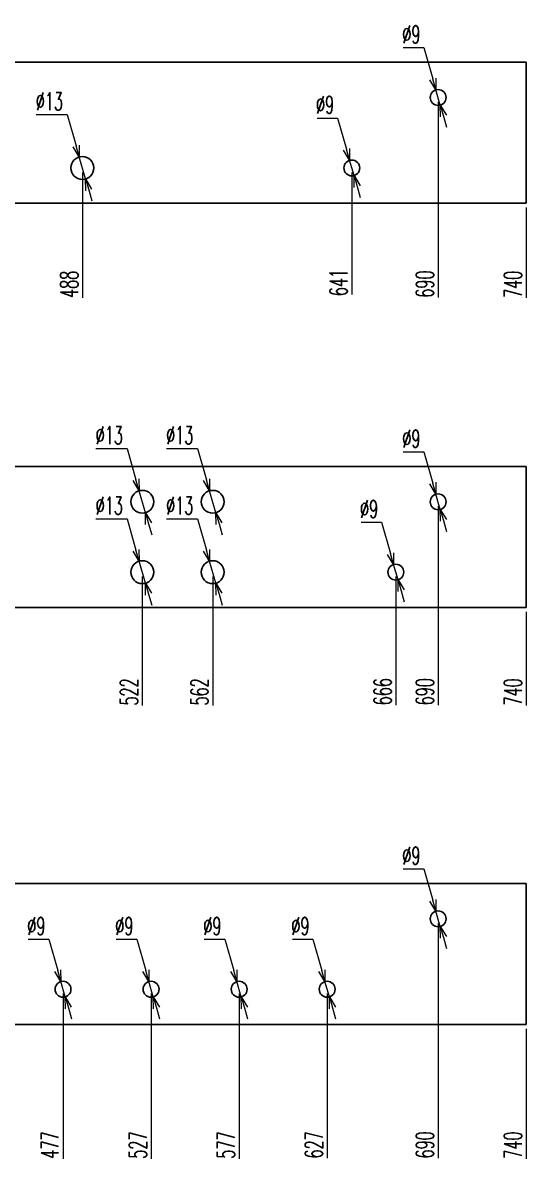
# Model space of a CAD drawing. Header units: millimetres. Extents: x 173893 to 258446, y -176540 to -123824.
# Drawn here: x 211406 to 211692, y -127745 to -127096 of the extents above; entities that cross this region are included whole.
import ezdxf

# ---------------------------------------------------------------- set-up
doc = ezdxf.new("R2010")
doc.units = ezdxf.units.MM
doc.header["$LTSCALE"] = 3
doc.layers.add('@.DM. NÉT CHÍNH', color=7, linetype='Continuous')
doc.layers.add('@.VISIBLE', color=7, linetype='Continuous')
doc.styles.add('Ann_w01', font='romans.shx', dxfattribs={"width": 0.6, "bigfont": 'chineset.shx'})
doc.dimstyles.new('Dim 01_SC05', dxfattribs={"dimscale": 5, "dimtxt": 2, "dimasz": 1.3, "dimexe": 0.5, "dimexo": 0.5, "dimgap": 0.5, "dimtad": 1, "dimtoh": 1, "dimdec": 1, "dimzin": 12, "dimdsep": 46, "dimtxsty": 'Ann_w01', "dimblk": 'OPEN30', "dimcen": 1.5, "dimclrd": 6, "dimclre": 6, "dimclrt": 3, "dimadec": 1, "dimazin": 3, "dimtm": 1e-09, "dimtfac": 1, "dimtdec": 1, "dimtmove": 0, "dimatfit": 3, "dimldrblk": 'OPEN30', "dimfxl": 1, "dimtolj": 1, "dimlwd": 20, "dimlwe": 20, "dimarcsym": 0})

# ---------------------------------------------------------------- blocks, each defined once
blk = doc.blocks.new('*D3756')
at = {"layer": '@.DM. NÉT CHÍNH', "color": 6, "linetype": 'Continuous', "lineweight": 20, "transparency": 16777216}
blk.add_line((211439.88, -127180.98), (211439.88, -127252.33), dxfattribs=at)
at = {"layer": 'Defpoints', "color": 0, "linetype": 'Continuous', "transparency": 16777216}
for p in [(211439.88, -127178.48), (210951.88, -127198.48), (211439.88, -127234.4)]:
    blk.add_point(p, dxfattribs=at)
at = {"layer": '@.DM. NÉT CHÍNH', "color": 3, "linetype": 'Continuous', "transparency": 16777216, "insert": (211432.38, -127244.61), "char_height": 10, "attachment_point": 5, "rotation": 90, "style": 'Ann_w01'}
blk.add_mtext('\\A1;488', dxfattribs=at)
blk = doc.blocks.new('_Open30')
at = {"color": 0, "linetype": 'ByBlock', "lineweight": -2}
for p, q in [((-1, 0.268), (0, 0)), ((0, 0), (-1, -0.268)), ((0, 0), (-1, 0))]:
    blk.add_line(p, q, dxfattribs=at)
blk = doc.blocks.new('*D3757')
at = {"layer": '@.DM. NÉT CHÍNH', "color": 6, "linetype": 'Continuous', "lineweight": 20, "transparency": 16777216}
blk.add_line((211592.88, -127180.98), (211592.88, -127250.33), dxfattribs=at)
at = {"layer": 'Defpoints', "color": 0, "linetype": 'Continuous', "transparency": 16777216}
for p in [(211592.88, -127178.48), (210951.88, -127198.48), (211592.88, -127234.4)]:
    blk.add_point(p, dxfattribs=at)
at = {"layer": '@.DM. NÉT CHÍNH', "color": 3, "linetype": 'Continuous', "transparency": 16777216, "insert": (211585.38, -127243.61), "char_height": 10, "attachment_point": 5, "rotation": 90, "style": 'Ann_w01'}
blk.add_mtext('\\A1;641', dxfattribs=at)
blk = doc.blocks.new('*D3758')
at = {"layer": '@.DM. NÉT CHÍNH', "color": 6, "linetype": 'Continuous', "lineweight": 20, "transparency": 16777216}
blk.add_line((211641.88, -127140.98), (211641.88, -127252.04), dxfattribs=at)
at = {"layer": 'Defpoints', "color": 0, "linetype": 'Continuous', "transparency": 16777216}
for p in [(211641.88, -127138.48), (210951.88, -127198.48), (211641.88, -127234.4)]:
    blk.add_point(p, dxfattribs=at)
at = {"layer": '@.DM. NÉT CHÍNH', "color": 3, "linetype": 'Continuous', "transparency": 16777216, "insert": (211634.38, -127244.47), "char_height": 10, "attachment_point": 5, "rotation": 90, "style": 'Ann_w01'}
blk.add_mtext('\\A1;690', dxfattribs=at)
blk = doc.blocks.new('*D3759')
at = {"layer": '@.DM. NÉT CHÍNH', "color": 6, "linetype": 'Continuous', "lineweight": 20, "transparency": 16777216}
blk.add_line((211691.88, -127200.98), (211691.88, -127252.33), dxfattribs=at)
at = {"layer": 'Defpoints', "color": 0, "linetype": 'Continuous', "transparency": 16777216}
for p in [(210951.88, -127198.48), (211691.88, -127198.48), (211691.88, -127234.4)]:
    blk.add_point(p, dxfattribs=at)
at = {"layer": '@.DM. NÉT CHÍNH', "color": 3, "linetype": 'Continuous', "transparency": 16777216, "insert": (211684.38, -127244.61), "char_height": 10, "attachment_point": 5, "rotation": 90, "style": 'Ann_w01'}
blk.add_mtext('\\A1;740', dxfattribs=at)
blk = doc.blocks.new('*D3769')
at = {"layer": '@.DM. NÉT CHÍNH', "color": 6, "linetype": 'Continuous', "lineweight": 20, "transparency": 16777216}
blk.add_line((211473.88, -127410.63), (211473.88, -127483.88), dxfattribs=at)
at = {"layer": 'Defpoints', "color": 0, "linetype": 'Continuous', "transparency": 16777216}
for p in [(211473.88, -127408.13), (210951.88, -127428.13), (211473.88, -127465.95)]:
    blk.add_point(p, dxfattribs=at)
at = {"layer": '@.DM. NÉT CHÍNH', "color": 3, "linetype": 'Continuous', "transparency": 16777216, "insert": (211466.38, -127476.17), "char_height": 10, "attachment_point": 5, "rotation": 90, "style": 'Ann_w01'}
blk.add_mtext('\\A1;522', dxfattribs=at)
blk = doc.blocks.new('*D3770')
at = {"layer": '@.DM. NÉT CHÍNH', "color": 6, "linetype": 'Continuous', "lineweight": 20, "transparency": 16777216}
blk.add_line((211513.88, -127410.63), (211513.88, -127483.88), dxfattribs=at)
at = {"layer": 'Defpoints', "color": 0, "linetype": 'Continuous', "transparency": 16777216}
for p in [(211513.88, -127408.13), (210951.88, -127428.13), (211513.88, -127465.95)]:
    blk.add_point(p, dxfattribs=at)
at = {"layer": '@.DM. NÉT CHÍNH', "color": 3, "linetype": 'Continuous', "transparency": 16777216, "insert": (211506.38, -127476.17), "char_height": 10, "attachment_point": 5, "rotation": 90, "style": 'Ann_w01'}
blk.add_mtext('\\A1;562', dxfattribs=at)
blk = doc.blocks.new('*D3771')
at = {"layer": '@.DM. NÉT CHÍNH', "color": 6, "linetype": 'Continuous', "lineweight": 20, "transparency": 16777216}
blk.add_line((211617.88, -127410.63), (211617.88, -127483.6), dxfattribs=at)
at = {"layer": 'Defpoints', "color": 0, "linetype": 'Continuous', "transparency": 16777216}
for p in [(211617.88, -127408.13), (210951.88, -127428.13), (211617.88, -127465.95)]:
    blk.add_point(p, dxfattribs=at)
at = {"layer": '@.DM. NÉT CHÍNH', "color": 3, "linetype": 'Continuous', "transparency": 16777216, "insert": (211610.38, -127476.02), "char_height": 10, "attachment_point": 5, "rotation": 90, "style": 'Ann_w01'}
blk.add_mtext('\\A1;666', dxfattribs=at)
blk = doc.blocks.new('*D3772')
at = {"layer": '@.DM. NÉT CHÍNH', "color": 6, "linetype": 'Continuous', "lineweight": 20, "transparency": 16777216}
blk.add_line((211641.88, -127370.63), (211641.88, -127483.6), dxfattribs=at)
at = {"layer": 'Defpoints', "color": 0, "linetype": 'Continuous', "transparency": 16777216}
for p in [(211641.88, -127368.13), (210951.88, -127428.13), (211641.88, -127465.95)]:
    blk.add_point(p, dxfattribs=at)
at = {"layer": '@.DM. NÉT CHÍNH', "color": 3, "linetype": 'Continuous', "transparency": 16777216, "insert": (211634.38, -127476.02), "char_height": 10, "attachment_point": 5, "rotation": 90, "style": 'Ann_w01'}
blk.add_mtext('\\A1;690', dxfattribs=at)
blk = doc.blocks.new('*D3773')
at = {"layer": '@.DM. NÉT CHÍNH', "color": 6, "linetype": 'Continuous', "lineweight": 20, "transparency": 16777216}
blk.add_line((211691.88, -127430.63), (211691.88, -127483.88), dxfattribs=at)
at = {"layer": 'Defpoints', "color": 0, "linetype": 'Continuous', "transparency": 16777216}
for p in [(210951.88, -127428.13), (211691.88, -127428.13), (211691.88, -127465.95)]:
    blk.add_point(p, dxfattribs=at)
at = {"layer": '@.DM. NÉT CHÍNH', "color": 3, "linetype": 'Continuous', "transparency": 16777216, "insert": (211684.38, -127476.17), "char_height": 10, "attachment_point": 5, "rotation": 90, "style": 'Ann_w01'}
blk.add_mtext('\\A1;740', dxfattribs=at)
blk = doc.blocks.new('*D3787')
at = {"layer": '@.DM. NÉT CHÍNH', "color": 6, "linetype": 'Continuous', "lineweight": 20, "transparency": 16777216}
blk.add_line((211428.88, -127647.56), (211428.88, -127741.34), dxfattribs=at)
at = {"layer": 'Defpoints', "color": 0, "linetype": 'Continuous', "transparency": 16777216}
for p in [(211428.88, -127645.06), (210951.88, -127665.06), (211428.88, -127723.42)]:
    blk.add_point(p, dxfattribs=at)
at = {"layer": '@.DM. NÉT CHÍNH', "color": 3, "linetype": 'Continuous', "transparency": 16777216, "insert": (211421.38, -127733.63), "char_height": 10, "attachment_point": 5, "rotation": 90, "style": 'Ann_w01'}
blk.add_mtext('\\A1;477', dxfattribs=at)
blk = doc.blocks.new('*D3788')
at = {"layer": '@.DM. NÉT CHÍNH', "color": 6, "linetype": 'Continuous', "lineweight": 20, "transparency": 16777216}
blk.add_line((211478.88, -127647.56), (211478.88, -127741.34), dxfattribs=at)
at = {"layer": 'Defpoints', "color": 0, "linetype": 'Continuous', "transparency": 16777216}
for p in [(211478.88, -127645.06), (210951.88, -127665.06), (211478.88, -127723.42)]:
    blk.add_point(p, dxfattribs=at)
at = {"layer": '@.DM. NÉT CHÍNH', "color": 3, "linetype": 'Continuous', "transparency": 16777216, "insert": (211471.38, -127733.63), "char_height": 10, "attachment_point": 5, "rotation": 90, "style": 'Ann_w01'}
blk.add_mtext('\\A1;527', dxfattribs=at)
blk = doc.blocks.new('*D3789')
at = {"layer": '@.DM. NÉT CHÍNH', "color": 6, "linetype": 'Continuous', "lineweight": 20, "transparency": 16777216}
blk.add_line((211528.88, -127647.56), (211528.88, -127741.34), dxfattribs=at)
at = {"layer": 'Defpoints', "color": 0, "linetype": 'Continuous', "transparency": 16777216}
for p in [(211528.88, -127645.06), (210951.88, -127665.06), (211528.88, -127723.42)]:
    blk.add_point(p, dxfattribs=at)
at = {"layer": '@.DM. NÉT CHÍNH', "color": 3, "linetype": 'Continuous', "transparency": 16777216, "insert": (211521.38, -127733.63), "char_height": 10, "attachment_point": 5, "rotation": 90, "style": 'Ann_w01'}
blk.add_mtext('\\A1;577', dxfattribs=at)
blk = doc.blocks.new('*D3790')
at = {"layer": '@.DM. NÉT CHÍNH', "color": 6, "linetype": 'Continuous', "lineweight": 20, "transparency": 16777216}
blk.add_line((211578.88, -127647.56), (211578.88, -127741.06), dxfattribs=at)
at = {"layer": 'Defpoints', "color": 0, "linetype": 'Continuous', "transparency": 16777216}
for p in [(211578.88, -127645.06), (210951.88, -127665.06), (211578.88, -127723.42)]:
    blk.add_point(p, dxfattribs=at)
at = {"layer": '@.DM. NÉT CHÍNH', "color": 3, "linetype": 'Continuous', "transparency": 16777216, "insert": (211571.38, -127733.49), "char_height": 10, "attachment_point": 5, "rotation": 90, "style": 'Ann_w01'}
blk.add_mtext('\\A1;627', dxfattribs=at)
blk = doc.blocks.new('*D3791')
at = {"layer": '@.DM. NÉT CHÍNH', "color": 6, "linetype": 'Continuous', "lineweight": 20, "transparency": 16777216}
blk.add_line((211641.88, -127607.56), (211641.88, -127741.06), dxfattribs=at)
at = {"layer": 'Defpoints', "color": 0, "linetype": 'Continuous', "transparency": 16777216}
for p in [(211641.88, -127605.06), (210951.88, -127665.06), (211641.88, -127723.42)]:
    blk.add_point(p, dxfattribs=at)
at = {"layer": '@.DM. NÉT CHÍNH', "color": 3, "linetype": 'Continuous', "transparency": 16777216, "insert": (211634.38, -127733.49), "char_height": 10, "attachment_point": 5, "rotation": 90, "style": 'Ann_w01'}
blk.add_mtext('\\A1;690', dxfattribs=at)
blk = doc.blocks.new('*D3792')
at = {"layer": '@.DM. NÉT CHÍNH', "color": 6, "linetype": 'Continuous', "lineweight": 20, "transparency": 16777216}
blk.add_line((211691.88, -127667.56), (211691.88, -127741.34), dxfattribs=at)
at = {"layer": 'Defpoints', "color": 0, "linetype": 'Continuous', "transparency": 16777216}
for p in [(210951.88, -127665.06), (211691.88, -127665.06), (211691.88, -127723.42)]:
    blk.add_point(p, dxfattribs=at)
at = {"layer": '@.DM. NÉT CHÍNH', "color": 3, "linetype": 'Continuous', "transparency": 16777216, "insert": (211684.38, -127733.63), "char_height": 10, "attachment_point": 5, "rotation": 90, "style": 'Ann_w01'}
blk.add_mtext('\\A1;740', dxfattribs=at)
blk = doc.blocks.new('*D3797')
at = {"layer": '@.DM. NÉT CHÍNH', "color": 6, "linetype": 'Continuous', "lineweight": 20, "transparency": 16777216}
for p, q in [((211559.11, -127616.69), (211570.76, -127616.69)), ((211570.76, -127616.69), (211575.85, -127634.48)), ((211580.12, -127649.38), (211577.64, -127640.73)), ((211581.9, -127655.63), (211583.69, -127661.88))]:
    blk.add_line(p, q, dxfattribs=at)
at = {"layer": 'Defpoints', "color": 0, "linetype": 'Continuous', "transparency": 16777216}
for p in [(211577.64, -127640.73), (211580.12, -127649.38)]:
    blk.add_point(p, dxfattribs=at)
at = {"layer": '@.DM. NÉT CHÍNH', "color": 6, "linetype": 'Continuous', "lineweight": 20, "transparency": 16777216, "xscale": 6.5, "yscale": 6.5, "zscale": 6.5}
for p, rotation in [((211577.64, -127640.73), 285.9761411326134), ((211580.12, -127649.38), 105.9761411326134)]:
    blk.add_blockref('_Open30', p, dxfattribs=dict(at, rotation=rotation))
at = {"layer": '@.DM. NÉT CHÍNH', "color": 3, "linetype": 'Continuous', "transparency": 16777216, "insert": (211563.69, -127609.19), "char_height": 10, "attachment_point": 5, "style": 'Ann_w01'}
blk.add_mtext('\\A1;∅9', dxfattribs=at)
blk = doc.blocks.new('*D3798')
at = {"layer": '@.DM. NÉT CHÍNH', "color": 6, "linetype": 'Continuous', "lineweight": 20, "transparency": 16777216}
for p, q in [((211509.11, -127616.69), (211520.76, -127616.69)), ((211520.76, -127616.69), (211525.85, -127634.48)), ((211530.12, -127649.38), (211527.64, -127640.73)), ((211531.9, -127655.63), (211533.69, -127661.88))]:
    blk.add_line(p, q, dxfattribs=at)
at = {"layer": 'Defpoints', "color": 0, "linetype": 'Continuous', "transparency": 16777216}
for p in [(211527.64, -127640.73), (211530.12, -127649.38)]:
    blk.add_point(p, dxfattribs=at)
at = {"layer": '@.DM. NÉT CHÍNH', "color": 6, "linetype": 'Continuous', "lineweight": 20, "transparency": 16777216, "xscale": 6.5, "yscale": 6.5, "zscale": 6.5}
for p, rotation in [((211527.64, -127640.73), 285.9761411325114), ((211530.12, -127649.38), 105.9761411325114)]:
    blk.add_blockref('_Open30', p, dxfattribs=dict(at, rotation=rotation))
at = {"layer": '@.DM. NÉT CHÍNH', "color": 3, "linetype": 'Continuous', "transparency": 16777216, "insert": (211513.69, -127609.19), "char_height": 10, "attachment_point": 5, "style": 'Ann_w01'}
blk.add_mtext('\\A1;∅9', dxfattribs=at)
blk = doc.blocks.new('*D3799')
at = {"layer": '@.DM. NÉT CHÍNH', "color": 6, "linetype": 'Continuous', "lineweight": 20, "transparency": 16777216}
for p, q in [((211459.11, -127616.69), (211470.76, -127616.69)), ((211470.76, -127616.69), (211475.85, -127634.48)), ((211480.12, -127649.38), (211477.64, -127640.73)), ((211481.9, -127655.63), (211483.69, -127661.88))]:
    blk.add_line(p, q, dxfattribs=at)
at = {"layer": 'Defpoints', "color": 0, "linetype": 'Continuous', "transparency": 16777216}
for p in [(211477.64, -127640.73), (211480.12, -127649.38)]:
    blk.add_point(p, dxfattribs=at)
at = {"layer": '@.DM. NÉT CHÍNH', "color": 6, "linetype": 'Continuous', "lineweight": 20, "transparency": 16777216, "xscale": 6.5, "yscale": 6.5, "zscale": 6.5}
for p, rotation in [((211477.64, -127640.73), 285.9761411328935), ((211480.12, -127649.38), 105.9761411328935)]:
    blk.add_blockref('_Open30', p, dxfattribs=dict(at, rotation=rotation))
at = {"layer": '@.DM. NÉT CHÍNH', "color": 3, "linetype": 'Continuous', "transparency": 16777216, "insert": (211463.69, -127609.19), "char_height": 10, "attachment_point": 5, "style": 'Ann_w01'}
blk.add_mtext('\\A1;∅9', dxfattribs=at)
blk = doc.blocks.new('*D3800')
at = {"layer": '@.DM. NÉT CHÍNH', "color": 6, "linetype": 'Continuous', "lineweight": 20, "transparency": 16777216}
for p, q in [((211409.11, -127616.69), (211420.76, -127616.69)), ((211420.76, -127616.69), (211425.85, -127634.48)), ((211430.12, -127649.38), (211427.64, -127640.73)), ((211431.9, -127655.63), (211433.69, -127661.88))]:
    blk.add_line(p, q, dxfattribs=at)
at = {"layer": 'Defpoints', "color": 0, "linetype": 'Continuous', "transparency": 16777216}
for p in [(211427.64, -127640.73), (211430.12, -127649.38)]:
    blk.add_point(p, dxfattribs=at)
at = {"layer": '@.DM. NÉT CHÍNH', "color": 6, "linetype": 'Continuous', "lineweight": 20, "transparency": 16777216, "xscale": 6.5, "yscale": 6.5, "zscale": 6.5}
for p, rotation in [((211427.64, -127640.73), 285.9761411330717), ((211430.12, -127649.38), 105.9761411330717)]:
    blk.add_blockref('_Open30', p, dxfattribs=dict(at, rotation=rotation))
at = {"layer": '@.DM. NÉT CHÍNH', "color": 3, "linetype": 'Continuous', "transparency": 16777216, "insert": (211413.69, -127609.19), "char_height": 10, "attachment_point": 5, "style": 'Ann_w01'}
blk.add_mtext('\\A1;∅9', dxfattribs=at)
blk = doc.blocks.new('*D3806')
at = {"layer": '@.DM. NÉT CHÍNH', "color": 6, "linetype": 'Continuous', "lineweight": 20, "transparency": 16777216}
for p, q in [((211622.11, -127576.69), (211633.76, -127576.69)), ((211633.76, -127576.69), (211638.85, -127594.48)), ((211643.12, -127609.38), (211640.64, -127600.73)), ((211644.9, -127615.63), (211646.69, -127621.88))]:
    blk.add_line(p, q, dxfattribs=at)
at = {"layer": 'Defpoints', "color": 0, "linetype": 'Continuous', "transparency": 16777216}
for p in [(211640.64, -127600.73), (211643.12, -127609.38)]:
    blk.add_point(p, dxfattribs=at)
at = {"layer": '@.DM. NÉT CHÍNH', "color": 6, "linetype": 'Continuous', "lineweight": 20, "transparency": 16777216, "xscale": 6.5, "yscale": 6.5, "zscale": 6.5}
for p, rotation in [((211640.64, -127600.73), 285.9761411326134), ((211643.12, -127609.38), 105.9761411326134)]:
    blk.add_blockref('_Open30', p, dxfattribs=dict(at, rotation=rotation))
at = {"layer": '@.DM. NÉT CHÍNH', "color": 3, "linetype": 'Continuous', "transparency": 16777216, "insert": (211626.69, -127569.19), "char_height": 10, "attachment_point": 5, "style": 'Ann_w01'}
blk.add_mtext('\\A1;∅9', dxfattribs=at)
blk = doc.blocks.new('*D3808')
at = {"layer": '@.DM. NÉT CHÍNH', "color": 6, "linetype": 'Continuous', "lineweight": 20, "transparency": 16777216}
for p, q in [((211622.11, -127339.76), (211633.76, -127339.76)), ((211633.76, -127339.76), (211638.85, -127357.55)), ((211643.12, -127372.45), (211640.64, -127363.8)), ((211644.9, -127378.7), (211646.69, -127384.95))]:
    blk.add_line(p, q, dxfattribs=at)
at = {"layer": 'Defpoints', "color": 0, "linetype": 'Continuous', "transparency": 16777216}
for p in [(211640.64, -127363.8), (211643.12, -127372.45)]:
    blk.add_point(p, dxfattribs=at)
at = {"layer": '@.DM. NÉT CHÍNH', "color": 6, "linetype": 'Continuous', "lineweight": 20, "transparency": 16777216, "xscale": 6.5, "yscale": 6.5, "zscale": 6.5}
for p, rotation in [((211640.64, -127363.8), 285.9761411329697), ((211643.12, -127372.45), 105.9761411329697)]:
    blk.add_blockref('_Open30', p, dxfattribs=dict(at, rotation=rotation))
at = {"layer": '@.DM. NÉT CHÍNH', "color": 3, "linetype": 'Continuous', "transparency": 16777216, "insert": (211626.69, -127332.26), "char_height": 10, "attachment_point": 5, "style": 'Ann_w01'}
blk.add_mtext('\\A1;∅9', dxfattribs=at)
blk = doc.blocks.new('*D3810')
at = {"layer": '@.DM. NÉT CHÍNH', "color": 6, "linetype": 'Continuous', "lineweight": 20, "transparency": 16777216}
for p, q in [((211622.11, -127110.12), (211633.76, -127110.12)), ((211633.76, -127110.12), (211638.85, -127127.9)), ((211643.12, -127142.8), (211640.64, -127134.15)), ((211644.9, -127149.05), (211646.69, -127155.3))]:
    blk.add_line(p, q, dxfattribs=at)
at = {"layer": 'Defpoints', "color": 0, "linetype": 'Continuous', "transparency": 16777216}
for p in [(211640.64, -127134.15), (211643.12, -127142.8)]:
    blk.add_point(p, dxfattribs=at)
at = {"layer": '@.DM. NÉT CHÍNH', "color": 6, "linetype": 'Continuous', "lineweight": 20, "transparency": 16777216, "xscale": 6.5, "yscale": 6.5, "zscale": 6.5}
for p, rotation in [((211640.64, -127134.15), 285.9761411330458), ((211643.12, -127142.8), 105.9761411330458)]:
    blk.add_blockref('_Open30', p, dxfattribs=dict(at, rotation=rotation))
at = {"layer": '@.DM. NÉT CHÍNH', "color": 3, "linetype": 'Continuous', "transparency": 16777216, "insert": (211626.69, -127102.62), "char_height": 10, "attachment_point": 5, "style": 'Ann_w01'}
blk.add_mtext('\\A1;∅9', dxfattribs=at)
blk = doc.blocks.new('*D3819')
at = {"layer": '@.DM. NÉT CHÍNH', "color": 6, "linetype": 'Continuous', "lineweight": 20, "transparency": 16777216}
for p, q in [((211598.11, -127379.76), (211609.76, -127379.76)), ((211609.76, -127379.76), (211614.85, -127397.55)), ((211619.12, -127412.45), (211616.64, -127403.8)), ((211620.9, -127418.7), (211622.69, -127424.95))]:
    blk.add_line(p, q, dxfattribs=at)
at = {"layer": 'Defpoints', "color": 0, "linetype": 'Continuous', "transparency": 16777216}
for p in [(211616.64, -127403.8), (211619.12, -127412.45)]:
    blk.add_point(p, dxfattribs=at)
at = {"layer": '@.DM. NÉT CHÍNH', "color": 6, "linetype": 'Continuous', "lineweight": 20, "transparency": 16777216, "xscale": 6.5, "yscale": 6.5, "zscale": 6.5}
for p, rotation in [((211616.64, -127403.8), 285.9761411328677), ((211619.12, -127412.45), 105.9761411328677)]:
    blk.add_blockref('_Open30', p, dxfattribs=dict(at, rotation=rotation))
at = {"layer": '@.DM. NÉT CHÍNH', "color": 3, "linetype": 'Continuous', "transparency": 16777216, "insert": (211602.69, -127372.26), "char_height": 10, "attachment_point": 5, "style": 'Ann_w01'}
blk.add_mtext('\\A1;∅9', dxfattribs=at)
blk = doc.blocks.new('*D3822')
at = {"layer": '@.DM. NÉT CHÍNH', "color": 6, "linetype": 'Continuous', "lineweight": 20, "transparency": 16777216}
for p, q in [((211487.56, -127337.84), (211505.21, -127337.84)), ((211505.21, -127337.84), (211510.3, -127355.63)), ((211515.67, -127374.37), (211512.09, -127361.88)), ((211517.46, -127380.62), (211519.24, -127386.87))]:
    blk.add_line(p, q, dxfattribs=at)
at = {"layer": 'Defpoints', "color": 0, "linetype": 'Continuous', "transparency": 16777216}
for p in [(211512.09, -127361.88), (211515.67, -127374.37)]:
    blk.add_point(p, dxfattribs=at)
at = {"layer": '@.DM. NÉT CHÍNH', "color": 6, "linetype": 'Continuous', "lineweight": 20, "transparency": 16777216, "xscale": 6.5, "yscale": 6.5, "zscale": 6.5}
for p, rotation in [((211512.09, -127361.88), 285.9761411331085), ((211515.67, -127374.37), 105.9761411331085)]:
    blk.add_blockref('_Open30', p, dxfattribs=dict(at, rotation=rotation))
at = {"layer": '@.DM. NÉT CHÍNH', "color": 3, "linetype": 'Continuous', "transparency": 16777216, "insert": (211495.14, -127330.34), "char_height": 10, "attachment_point": 5, "style": 'Ann_w01'}
blk.add_mtext('\\A1;∅13', dxfattribs=at)
blk = doc.blocks.new('*D3823')
at = {"layer": '@.DM. NÉT CHÍNH', "color": 6, "linetype": 'Continuous', "lineweight": 20, "transparency": 16777216}
for p, q in [((211487.56, -127377.84), (211505.21, -127377.84)), ((211505.21, -127377.84), (211510.3, -127395.63)), ((211515.67, -127414.37), (211512.09, -127401.88)), ((211517.46, -127420.62), (211519.24, -127426.87))]:
    blk.add_line(p, q, dxfattribs=at)
at = {"layer": 'Defpoints', "color": 0, "linetype": 'Continuous', "transparency": 16777216}
for p in [(211512.09, -127401.88), (211515.67, -127414.37)]:
    blk.add_point(p, dxfattribs=at)
at = {"layer": '@.DM. NÉT CHÍNH', "color": 6, "linetype": 'Continuous', "lineweight": 20, "transparency": 16777216, "xscale": 6.5, "yscale": 6.5, "zscale": 6.5}
for p, rotation in [((211512.09, -127401.88), 285.9761411330205), ((211515.67, -127414.37), 105.9761411330205)]:
    blk.add_blockref('_Open30', p, dxfattribs=dict(at, rotation=rotation))
at = {"layer": '@.DM. NÉT CHÍNH', "color": 3, "linetype": 'Continuous', "transparency": 16777216, "insert": (211495.14, -127370.34), "char_height": 10, "attachment_point": 5, "style": 'Ann_w01'}
blk.add_mtext('\\A1;∅13', dxfattribs=at)
blk = doc.blocks.new('*D3824')
at = {"layer": '@.DM. NÉT CHÍNH', "color": 6, "linetype": 'Continuous', "lineweight": 20, "transparency": 16777216}
for p, q in [((211447.56, -127337.84), (211465.21, -127337.84)), ((211465.21, -127337.84), (211470.3, -127355.63)), ((211475.67, -127374.37), (211472.09, -127361.88)), ((211477.46, -127380.62), (211479.24, -127386.87))]:
    blk.add_line(p, q, dxfattribs=at)
at = {"layer": 'Defpoints', "color": 0, "linetype": 'Continuous', "transparency": 16777216}
for p in [(211472.09, -127361.88), (211475.67, -127374.37)]:
    blk.add_point(p, dxfattribs=at)
at = {"layer": '@.DM. NÉT CHÍNH', "color": 6, "linetype": 'Continuous', "lineweight": 20, "transparency": 16777216, "xscale": 6.5, "yscale": 6.5, "zscale": 6.5}
for p, rotation in [((211472.09, -127361.88), 285.9761411331438), ((211475.67, -127374.37), 105.9761411331438)]:
    blk.add_blockref('_Open30', p, dxfattribs=dict(at, rotation=rotation))
at = {"layer": '@.DM. NÉT CHÍNH', "color": 3, "linetype": 'Continuous', "transparency": 16777216, "insert": (211455.14, -127330.34), "char_height": 10, "attachment_point": 5, "style": 'Ann_w01'}
blk.add_mtext('\\A1;∅13', dxfattribs=at)
blk = doc.blocks.new('*D3825')
at = {"layer": '@.DM. NÉT CHÍNH', "color": 6, "linetype": 'Continuous', "lineweight": 20, "transparency": 16777216}
for p, q in [((211447.56, -127377.84), (211465.21, -127377.84)), ((211465.21, -127377.84), (211470.3, -127395.63)), ((211475.67, -127414.37), (211472.09, -127401.88)), ((211477.46, -127420.62), (211479.24, -127426.87))]:
    blk.add_line(p, q, dxfattribs=at)
at = {"layer": 'Defpoints', "color": 0, "linetype": 'Continuous', "transparency": 16777216}
for p in [(211472.09, -127401.88), (211475.67, -127414.37)]:
    blk.add_point(p, dxfattribs=at)
at = {"layer": '@.DM. NÉT CHÍNH', "color": 6, "linetype": 'Continuous', "lineweight": 20, "transparency": 16777216, "xscale": 6.5, "yscale": 6.5, "zscale": 6.5}
for p, rotation in [((211472.09, -127401.88), 285.9761411330205), ((211475.67, -127414.37), 105.9761411330205)]:
    blk.add_blockref('_Open30', p, dxfattribs=dict(at, rotation=rotation))
at = {"layer": '@.DM. NÉT CHÍNH', "color": 3, "linetype": 'Continuous', "transparency": 16777216, "insert": (211455.14, -127370.34), "char_height": 10, "attachment_point": 5, "style": 'Ann_w01'}
blk.add_mtext('\\A1;∅13', dxfattribs=at)
blk = doc.blocks.new('*D3827')
at = {"layer": '@.DM. NÉT CHÍNH', "color": 6, "linetype": 'Continuous', "lineweight": 20, "transparency": 16777216}
for p, q in [((211573.11, -127150.12), (211584.76, -127150.12)), ((211584.76, -127150.12), (211589.85, -127167.9)), ((211594.12, -127182.8), (211591.64, -127174.15)), ((211595.9, -127189.05), (211597.69, -127195.3))]:
    blk.add_line(p, q, dxfattribs=at)
at = {"layer": 'Defpoints', "color": 0, "linetype": 'Continuous', "transparency": 16777216}
for p in [(211591.64, -127174.15), (211594.12, -127182.8)]:
    blk.add_point(p, dxfattribs=at)
at = {"layer": '@.DM. NÉT CHÍNH', "color": 6, "linetype": 'Continuous', "lineweight": 20, "transparency": 16777216, "xscale": 6.5, "yscale": 6.5, "zscale": 6.5}
for p, rotation in [((211591.64, -127174.15), 285.9761411328167), ((211594.12, -127182.8), 105.9761411328167)]:
    blk.add_blockref('_Open30', p, dxfattribs=dict(at, rotation=rotation))
at = {"layer": '@.DM. NÉT CHÍNH', "color": 3, "linetype": 'Continuous', "transparency": 16777216, "insert": (211577.69, -127142.62), "char_height": 10, "attachment_point": 5, "style": 'Ann_w01'}
blk.add_mtext('\\A1;∅9', dxfattribs=at)
blk = doc.blocks.new('*D3829')
at = {"layer": '@.DM. NÉT CHÍNH', "color": 6, "linetype": 'Continuous', "lineweight": 20, "transparency": 16777216}
for p, q in [((211413.56, -127148.19), (211431.21, -127148.19)), ((211431.21, -127148.19), (211436.3, -127165.98)), ((211441.67, -127184.73), (211438.09, -127172.23)), ((211443.46, -127190.98), (211445.24, -127197.22))]:
    blk.add_line(p, q, dxfattribs=at)
at = {"layer": 'Defpoints', "color": 0, "linetype": 'Continuous', "transparency": 16777216}
for p in [(211438.09, -127172.23), (211441.67, -127184.73)]:
    blk.add_point(p, dxfattribs=at)
at = {"layer": '@.DM. NÉT CHÍNH', "color": 6, "linetype": 'Continuous', "lineweight": 20, "transparency": 16777216, "xscale": 6.5, "yscale": 6.5, "zscale": 6.5}
for p, rotation in [((211438.09, -127172.23), 285.9761411326329), ((211441.67, -127184.73), 105.9761411326329)]:
    blk.add_blockref('_Open30', p, dxfattribs=dict(at, rotation=rotation))
at = {"layer": '@.DM. NÉT CHÍNH', "color": 3, "linetype": 'Continuous', "transparency": 16777216, "insert": (211421.14, -127140.69), "char_height": 10, "attachment_point": 5, "style": 'Ann_w01'}
blk.add_mtext('\\A1;∅13', dxfattribs=at)

msp = doc.modelspace()

# ---------------------------------------------------------------- linework, layer by layer
at = {"layer": '@.VISIBLE', "color": 2}
msp.add_lwpolyline([(210951.88, -127198.48), (211691.88, -127198.48), (211691.88, -127118.48), (210951.88, -127118.48)], close=True, dxfattribs=at)
at = {"layer": '@.VISIBLE', "color": 4}
msp.add_lwpolyline([(210951.88, -127428.13), (211691.88, -127428.13), (211691.88, -127348.13), (210951.88, -127348.13)], close=True, dxfattribs=at)
at = {"layer": '@.VISIBLE', "color": 7}
msp.add_lwpolyline([(210951.88, -127665.06), (211691.88, -127665.06), (211691.88, -127585.06), (210951.88, -127585.06)], close=True, dxfattribs=at)
at = {"layer": '@.VISIBLE', "color": 2}
for centre, radius in [((211641.88, -127138.48), 4.5), ((211439.88, -127178.48), 6.5), ((211592.88, -127178.48), 4.5)]:
    msp.add_circle(centre, radius, dxfattribs=at)
at = {"layer": '@.VISIBLE', "color": 4}
for centre, radius in [((211473.88, -127368.13), 6.5), ((211513.88, -127368.13), 6.5), ((211641.88, -127368.13), 4.5), ((211473.88, -127408.13), 6.5), ((211513.88, -127408.13), 6.5), ((211617.88, -127408.13), 4.5)]:
    msp.add_circle(centre, radius, dxfattribs=at)
at = {"layer": '@.VISIBLE', "color": 7}
for centre in [(211641.88, -127605.06), (211428.88, -127645.06), (211478.88, -127645.06), (211528.88, -127645.06), (211578.88, -127645.06)]:
    msp.add_circle(centre, 4.5, dxfattribs=at)

# ---------------------------------------------------------------- dimensions: what is measured, and where the dimension line sits
at = {"layer": '@.DM. NÉT CHÍNH', "linetype": 'Continuous'}
for p1, p2, picture, middle in [((211643.12, -127142.8), (211640.64, -127134.15), '*D3810', (211626.69, -127110.12)), ((211441.67, -127184.73), (211438.09, -127172.23), '*D3829', (211421.14, -127148.19)), ((211594.12, -127182.8), (211591.64, -127174.15), '*D3827', (211577.69, -127150.12)), ((211475.67, -127374.37), (211472.09, -127361.88), '*D3824', (211455.14, -127337.84)), ((211515.67, -127374.37), (211512.09, -127361.88), '*D3822', (211495.14, -127337.84)), ((211643.12, -127372.45), (211640.64, -127363.8), '*D3808', (211626.69, -127339.76)), ((211475.67, -127414.37), (211472.09, -127401.88), '*D3825', (211455.14, -127377.84)), ((211515.67, -127414.37), (211512.09, -127401.88), '*D3823', (211495.14, -127377.84)), ((211619.12, -127412.45), (211616.64, -127403.8), '*D3819', (211602.69, -127379.76)), ((211643.12, -127609.38), (211640.64, -127600.73), '*D3806', (211626.69, -127576.69)), ((211430.12, -127649.38), (211427.64, -127640.73), '*D3800', (211413.69, -127616.69)), ((211480.12, -127649.38), (211477.64, -127640.73), '*D3799', (211463.69, -127616.69)), ((211530.12, -127649.38), (211527.64, -127640.73), '*D3798', (211513.69, -127616.69)), ((211580.12, -127649.38), (211577.64, -127640.73), '*D3797', (211563.69, -127616.69))]:
    dim = msp.add_diameter_dim_2p(p1=p1, p2=p2, dimstyle='Dim 01_SC05', dxfattribs=at)
    dim.commit()
    dim.dimension.update_dxf_attribs({"geometry": picture, "text_midpoint": middle, "dimtype": 163})
for feature_location, offset, origin, picture, middle in [((211641.88, -127138.48), (0, -95.92), (210951.88, -127198.48), '*D3758', (211634.38, -127244.47)), ((211439.88, -127178.48), (0, -55.92), (210951.88, -127198.48), '*D3756', (211432.38, -127244.61)), ((211592.88, -127178.48), (0, -55.92), (210951.88, -127198.48), '*D3757', (211585.38, -127243.61)), ((211691.88, -127198.48), (0, -35.92), (210951.88, -127198.48), '*D3759', (211684.38, -127244.61)), ((211641.88, -127368.13), (0, -97.83), (210951.88, -127428.13), '*D3772', (211634.38, -127476.02)), ((211473.88, -127408.13), (0, -57.83), (210951.88, -127428.13), '*D3769', (211466.38, -127476.17)), ((211513.88, -127408.13), (0, -57.83), (210951.88, -127428.13), '*D3770', (211506.38, -127476.17)), ((211617.88, -127408.13), (0, -57.83), (210951.88, -127428.13), '*D3771', (211610.38, -127476.02)), ((211691.88, -127428.13), (0, -37.83), (210951.88, -127428.13), '*D3773', (211684.38, -127476.17)), ((211641.88, -127605.06), (0, -118.36), (210951.88, -127665.06), '*D3791', (211634.38, -127733.49)), ((211428.88, -127645.06), (0, -78.36), (210951.88, -127665.06), '*D3787', (211421.38, -127733.63)), ((211478.88, -127645.06), (0, -78.36), (210951.88, -127665.06), '*D3788', (211471.38, -127733.63)), ((211528.88, -127645.06), (0, -78.36), (210951.88, -127665.06), '*D3789', (211521.38, -127733.63)), ((211578.88, -127645.06), (0, -78.36), (210951.88, -127665.06), '*D3790', (211571.38, -127733.49)), ((211691.88, -127665.06), (0, -58.36), (210951.88, -127665.06), '*D3792', (211684.38, -127733.63))]:
    dim = msp.add_ordinate_dim(feature_location=feature_location, offset=offset, dtype=1, origin=origin, dimstyle='Dim 01_SC05', dxfattribs=at)
    dim.commit()
    dim.dimension.update_dxf_attribs({"geometry": picture, "text_midpoint": middle})

doc.saveas('drawing.dxf')
